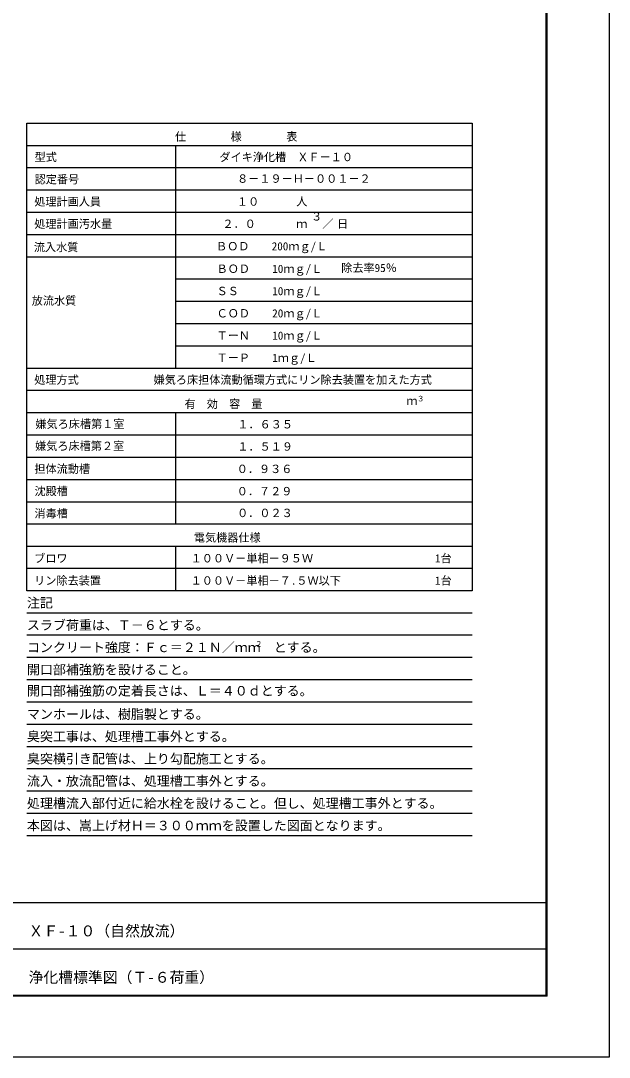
# Model space of a CAD drawing. Units: millimetres, scale not verified. Extents: x -24131 to 8910, y -6308 to 6308.
# Drawn here: x 4152 to 8910, y -6308 to 2070 of the extents above; entities that cross this region are included whole.
import ezdxf
from ezdxf.enums import TextEntityAlignment as Align

# ---------------------------------------------------------------- set-up
doc = ezdxf.new("R2010")
doc.units = ezdxf.units.MM
doc.header["$LTSCALE"] = 30
for name, color, linetype, lineweight in [('0-6_水管', 3, 'Continuous', 25), ('0-E_2-0_KUTAI', 7, 'Continuous', 25), ('1-3_3-5_MOJI', 4, 'Continuous', 25), ('1-9_図面枠', 7, 'Continuous', 25), ('1-A_Axis_waku', 7, 'Continuous', 25)]:
    doc.layers.add(name, color=color, linetype=linetype, lineweight=lineweight)
doc.styles.add('ＭＳ ゴシック', font='')
doc.styles.get('ＭＳ ゴシック').set_extended_font_data('MS Gothic')

msp = doc.modelspace()

# ---------------------------------------------------------------- linework, layer by layer
at = {"layer": '0-6_水管'}
for p, q in [((7802.19, -2717.18), (4202.19, -2717.18)), ((7802.19, -2897.18), (4202.19, -2897.18)), ((7802.19, -3077.18), (4202.19, -3077.18)), ((7802.19, -3257.18), (4202.19, -3257.18)), ((7802.19, -3437.19), (4202.19, -3437.19)), ((7802.19, -3437.19), (4202.19, -3437.19)), ((7802.19, -3617.19), (4202.19, -3617.19)), ((7802.19, -3797.19), (4202.19, -3797.19)), ((7802.19, -3977.19), (4202.19, -3977.19)), ((7802.19, -4157.19), (4202.19, -4157.19)), ((7802.19, -4337.19), (4202.19, -4337.19)), ((7802.19, -4517.19), (4202.19, -4517.19))]:
    msp.add_line(p, q, dxfattribs=at)
at = {"layer": '1-3_3-5_MOJI', "color": 3}
for p, q in [((4202.2, 1242.83), (7802.2, 1242.83)), ((4202.2, -2537.18), (4202.2, 1242.83)), ((7802.2, 1242.83), (7802.2, -2537.18)), ((4202.2, 1062.83), (7802.2, 1062.83)), ((5402.2, 1062.83), (5402.2, -737.17)), ((4202.2, 882.83), (7802.2, 882.83)), ((4202.2, 702.83), (7802.2, 702.83)), ((4202.2, 522.83), (7802.2, 522.83)), ((4202.2, 342.83), (7802.2, 342.83)), ((4202.2, 162.83), (7802.2, 162.83)), ((5402.2, -17.17), (7802.2, -17.17)), ((5402.2, -197.17), (7802.2, -197.17)), ((5402.2, -377.17), (7802.2, -377.17)), ((5402.2, -557.17), (7802.2, -557.17)), ((4202.19, -737.17), (7802.2, -737.17)), ((7802.19, -917.18), (4202.19, -917.18)), ((4202.19, -1097.18), (7802.19, -1097.18)), ((5402.19, -1097.18), (5402.19, -1997.17)), ((4202.19, -1277.18), (7802.19, -1277.18)), ((4202.19, -1457.18), (7802.19, -1457.18)), ((4202.19, -1637.18), (7802.19, -1637.18)), ((4202.19, -1817.18), (7802.19, -1817.18)), ((4202.19, -1997.17), (7802.19, -1997.17)), ((4202.19, -2177.18), (7802.19, -2177.18)), ((5402.19, -2177.18), (5402.19, -2537.18)), ((7802.19, -2357.18), (4202.19, -2357.18)), ((7802.19, -2537.18), (4202.19, -2537.18))]:
    msp.add_line(p, q, dxfattribs=at)
at = {"layer": '1-9_図面枠'}
msp.add_lwpolyline([(-8910, -6307.5), (-8910, 6307.5), (8910, 6307.5), (8910, -6307.5)], close=True, dxfattribs=at)
at = {"layer": '1-A_Axis_waku'}
for p, q in [((8400, -5806.5), (8400, 5761.5)), ((8400.6, -5807.1), (8400.6, 5762.1)), ((8401.2, -5807.7), (8401.2, 5762.7)), ((8401.8, -5808.3), (8401.8, 5763.3)), ((8402.4, -5808.9), (8402.4, 5763.9)), ((8403, -5809.5), (8403, 5764.5)), ((8403.6, -5810.1), (8403.6, 5765.1)), ((8404.2, -5810.7), (8404.2, 5765.7)), ((8404.8, -5811.3), (8404.8, 5766.3)), ((8405.4, -5811.9), (8405.4, 5766.9)), ((8406, -5812.5), (8406, 5767.5)), ((8406.6, -5813.1), (8406.6, 5768.1)), ((8407.2, -5813.7), (8407.2, 5768.7)), ((8407.8, -5814.3), (8407.8, 5769.3)), ((8408.4, -5814.9), (8408.4, 5769.9)), ((-7770, -5056.5), (8400, -5056.5)), ((239.99, -5431.5), (8399.99, -5431.5)), ((8408.4, -5814.9), (-7778.4, -5814.9)), ((8407.8, -5814.3), (-7777.8, -5814.3)), ((8407.2, -5813.7), (-7777.2, -5813.7)), ((8406.6, -5813.1), (-7776.6, -5813.1)), ((8406, -5812.5), (-7776, -5812.5)), ((8405.4, -5811.9), (-7775.4, -5811.9)), ((8404.8, -5811.3), (-7774.8, -5811.3)), ((8404.2, -5810.7), (-7774.2, -5810.7)), ((8403.6, -5810.1), (-7773.6, -5810.1)), ((8403, -5809.5), (-7773, -5809.5)), ((8402.4, -5808.9), (-7772.4, -5808.9)), ((8401.8, -5808.3), (-7771.8, -5808.3)), ((8401.2, -5807.7), (-7771.2, -5807.7)), ((8400.6, -5807.1), (-7770.6, -5807.1)), ((-7770, -5806.5), (8400, -5806.5))]:
    msp.add_line(p, q, dxfattribs=at)

# ---------------------------------------------------------------- texts
at = {"layer": '0-6_水管', "color": 4, "style": 'ＭＳ ゴシック'}
for s, height, p in [('注記', 76.98, (4202.19, -2695.98)), ('スラブ荷重は、Ｔ－６とする。', 76.98, (4202.19, -2875.99)), ('コンクリート強度：Ｆｃ＝２１Ｎ／ｍｍ\u3000とする。', 76.98, (4202.19, -3055.99)), ('２', 43.99, (6045.41, -3001.86)), ('開口部補強筋を設けること。', 76.98, (4202.19, -3235.99)), ('開口部補強筋の定着長さは、Ｌ＝４０ｄとする。', 76.98, (4202.19, -3406.78)), ('マンホールは、樹脂製とする。', 76.98, (4202.19, -3595.99)), ('臭突工事は、処理槽工事外とする。', 76.98, (4202.19, -3775.99)), ('臭突横引き配管は、上り勾配施工とする。', 76.98, (4202.19, -3955.99)), ('流入・放流配管は、処理槽工事外とする。', 76.98, (4202.19, -4136)), ('処理槽流入部付近に給水栓を設けること。但し、処理槽工事外とする。', 76.98, (4202.19, -4316)), ('本図は、嵩上げ材Ｈ＝３００ｍｍを設置した図面となります。', 76.98, (4202.19, -4496))]:
    msp.add_text(s, height=height, dxfattribs=at).set_placement(p, align=Align.BOTTOM_LEFT)
at = {"layer": '0-E_2-0_KUTAI', "color": 4, "style": 'ＭＳ ゴシック'}
msp.add_text('８－１９－Ｈ－００１－２', height=65.98, dxfattribs=at).set_placement((5901.04, 740.64), align=Align.BOTTOM_LEFT)
at = {"layer": '1-3_3-5_MOJI', "style": 'ＭＳ ゴシック'}
for s, height, p in [('仕\u3000\u3000\u3000\u3000様\u3000\u3000\u3000\u3000表', 65.98, (5398.6, 1080.23)), ('型式', 65.98, (4264, 915.23)), ('ダイキ浄化槽\u3000ＸＦ－１０', 65.98, (5758, 915.23)), ('認定番号', 65.98, (4264, 735.23)), ('処理計画人員\u3000', 65.98, (4261, 555.23)), ('１０', 65.98, (5899.6, 555.23)), ('人', 65.98, (6379.6, 555.23)), ('３', 65.98, (6499.6, 435.24)), ('処理計画汚水量', 65.98, (4261, 375.23)), ('２．０', 65.98, (5782.38, 375.23)), ('ｍ', 65.98, (6379.6, 375.23)), ('／', 65.98, (6589.6, 375.23)), ('日', 65.98, (6709.6, 375.23)), ('流入水質', 65.98, (4257.72, 187.12)), ('ＢＯＤ\u3000\u3000200ｍｇ/Ｌ', 65.98, (5730.81, 194.39)), ('ＢＯＤ\u3000\u300010ｍｇ/Ｌ', 65.98, (5735.15, 12.24)), ('除去率95％', 65.98, (6742.87, 19.18)), ('ＳＳ\u3000\u3000\u300010ｍｇ/Ｌ', 65.98, (5735.15, -167.76)), ('放流水質', 65.98, (4240.9, -245.28)), ('ＣＯＤ\u3000\u300020ｍｇ/Ｌ', 65.98, (5735.15, -347.76)), ('ＴーＮ\u3000\u300010ｍｇ/Ｌ', 65.98, (5735.15, -527.76)), ('ＴーＰ\u3000\u30001ｍｇ/Ｌ', 65.98, (5735.15, -707.76)), ('処理方式\u3000\u3000\u3000', 65.98, (4260.99, -884.78)), ('嫌気ろ床担体流動循環方式にリン除去装置を加えた方式', 65.98, (5225.83, -884.78)), ('有\u3000効\u3000容\u3000量', 65.98, (5475.99, -1079.78)), ('ｍ', 65.98, (7269.63, -1055)), ('３', 43.99, (7354.79, -1019.58)), ('嫌気ろ床槽第１室', 65.98, (4270.58, -1242.04)), ('１．６３５', 65.98, (5903.13, -1244.78)), ('嫌気ろ床槽第２室', 65.98, (4268.33, -1419.86)), ('１．５１９', 65.98, (5903.13, -1424.78)), ('担体流動槽', 65.98, (4262.19, -1604.78)), ('０．９３６', 65.98, (5898.27, -1605.51)), ('沈殿槽', 65.98, (4263.39, -1784.78)), ('０．７２９', 65.98, (5898.27, -1785.51)), ('消毒槽', 65.98, (4263.39, -1964.78)), ('０．０２３', 65.98, (5901.03, -1961.44)), ('電気機器仕様', 65.98, (5551.59, -2159.78)), ('ブロワ', 65.98, (4260.39, -2327.78)), ('１００Ｖ－単相－９５Ｗ', 65.98, (5525.49, -2327.78)), ('1台', 65.98, (7501.29, -2327.78)), ('リン除去装置', 65.98, (4260.39, -2507.78)), ('１００Ｖ－単相－７.５Ｗ以下', 65.98, (5525.49, -2507.78)), ('1台', 65.98, (7501.29, -2507.78))]:
    msp.add_text(s, height=height, dxfattribs=at).set_placement(p, align=Align.BOTTOM_LEFT)
at = {"layer": '1-A_Axis_waku', "style": 'ＭＳ ゴシック'}
for s, p in [('ＸＦ-１０（自然放流）', (4214.99, -5356.5)), ('浄化槽標準図（Ｔ-６荷重）', (4214.99, -5731.5))]:
    msp.add_text(s, height=87.98, dxfattribs=at).set_placement(p, align=Align.BOTTOM_LEFT)

doc.saveas('drawing.dxf')
